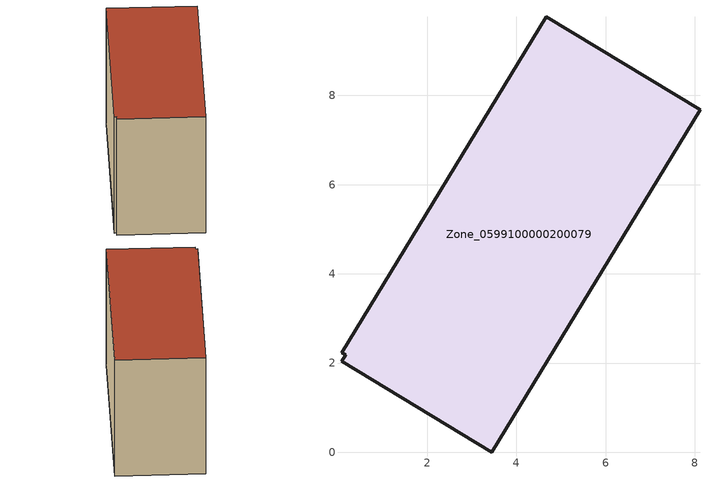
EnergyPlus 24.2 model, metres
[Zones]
Zone_0599100000200079
 floor ground (C_G): 0.17,2.19 0.09,2.23 4.67,9.77 8.12,7.68 3.45,0 0.08,2.04 z0
 wall outside (C_F): 3.45,0 8.12,7.68 4.67,9.77 0.09,2.23 0.17,2.19 0.08,2.04 3.45,0 z0:6.11
 roof outside (C_R): 0.17,2.19 0.08,2.04 3.45,0 8.12,7.68 4.67,9.77 0.09,2.23 z6.11
[BUILDING]
Pand.0599100000200079: North Axis=0; Terrain=City; Loads Convergence Tolerance Value=0.04; Temperature Convergence Tolerance Value=0.4; Solar Distribution=FullExterior; Maximum Number of Warmup Days=25; Minimum Number of Warmup Days=1
[Site:Location]
Rotterdam.The.Hague.AP_ZH_NLD Design_Conditions: Latitude=51.96; Longitude=4.45; Time Zone=1; Elevation=-4.5
[SITE:GROUNDTEMPERATURE:BUILDINGSURFACE]
18, 18, 18, 18, 18, 18, 18, 18, 18, 18, 18, 18
[MATERIAL] Thermal Absorptance=0.9; Solar Absorptance=0.7; Visible Absorptance=0.7
Name | Roughness | Thickness | Conductivity | Density | Specific Heat
G.TI.1946-1964 | MediumSmooth | 0.15 | 1 | 540 | 1210
F.TI.1946-1964 | Rough | 0.3 | 0.857143 | 1920 | 840
R.TI.1946-1964 | MediumRough | 0.2 | 0.277778 | 1500 | 1000
[CONSTRUCTION]
C_G: G.TI.1946-1964
C_F: F.TI.1946-1964
C_R: R.TI.1946-1964
[ZONE]
Zone_0599100000200079: Type=1; Multiplier=1; Ceiling Height=Autocalculate; Volume=Autocalculate; Floor Area=autocalculate; Part of Total Floor Area=Yes
[ZONEINFILTRATION:DESIGNFLOWRATE]
Infil_Zone_0599100000200079: Zone or ZoneList or Space or SpaceList=Zone_0599100000200079; Schedule=AlwaysOn; Design Flow Rate Calculation Method=Flow/Area; Flow Rate per Floor Area=0.003; Constant Term Coefficient=1; Temperature Term Coefficient=0; Velocity Term Coefficient=0; Velocity Squared Term Coefficient=0
[HVACTEMPLATE:ZONE:IDEALLOADSAIRSYSTEM]
Zone_0599100000200079: Maximum Heating Supply Air Temperature=50; Minimum Cooling Supply Air Temperature=13; Maximum Heating Supply Air Humidity Ratio=0.0156; Minimum Cooling Supply Air Humidity Ratio=0.0077; Heating Limit=NoLimit; Cooling Limit=NoLimit; Dehumidification Control Type=ConstantSensibleHeatRatio; Cooling Sensible Heat Ratio=0.7; Dehumidification Setpoint=60; Humidification Control Type=None; Humidification Setpoint=30; Outdoor Air Method=None; Outdoor Air Flow Rate per Person=0.00944; Outdoor Air Flow Rate per Zone Floor Area=0; Outdoor Air Flow Rate per Zone=0; Demand Controlled Ventilation Type=None; Outdoor Air Economizer Type=NoEconomizer; Heat Recovery Type=None; Sensible Heat Recovery Effectiveness=0.7; Latent Heat Recovery Effectiveness=0.65
[ZONECONTROL:THERMOSTAT]
ThermostatControl_Zone_0599100000200079: Zone or ZoneList=Zone_0599100000200079; Control Type Schedule=DualSetpointControlType; Control 1=Thermostat_Zone_0599100000200079; Temperature Difference Between Cutout And Setpoint=0
[THERMOSTATSETPOINT:DUALSETPOINT]
Thermostat_Zone_0599100000200079: Heating Setpoint Temperature Schedule=HeatingSetpoint_Zone_0599100000200079; Cooling Setpoint Temperature Schedule=CoolingSetpoint_Zone_0599100000200079
[SCHEDULE:COMPACT]
HeatingSetpoint_Zone_0599100000200079: Through: 12/31, For: AllDays, Until: 24:00, 21
CoolingSetpoint_Zone_0599100000200079: Through: 12/31, For: AllDays, Until: 24:00, 24
DualSetpointControlType: Through: 12/31, For: AllDays, Until: 24:00, 4
AlwaysOn: Through: 12/31, For: AllDays, Until: 24:00, 1
